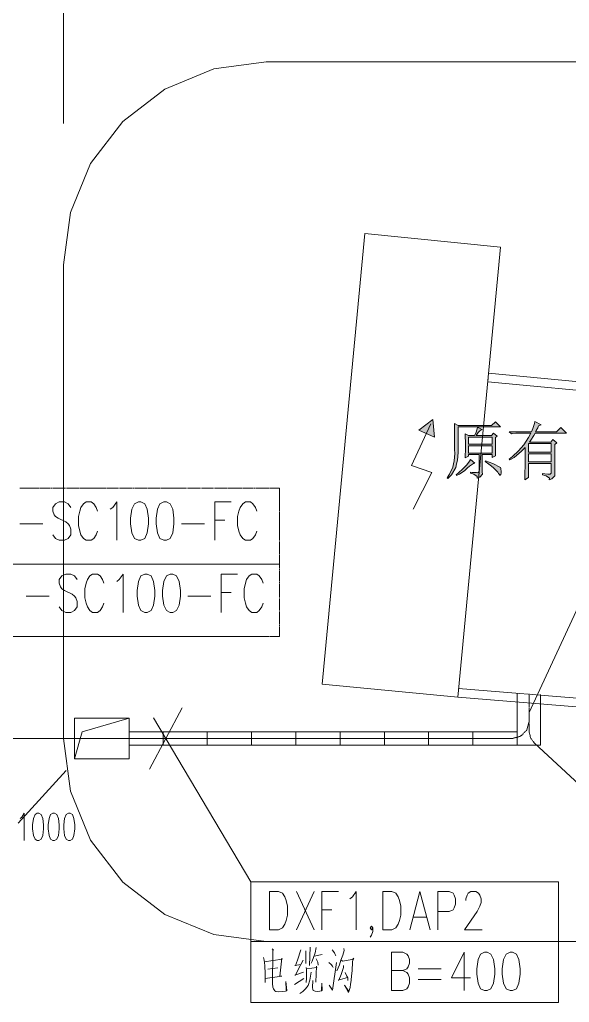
# Model space of a CAD drawing. Header units: millimetres. Extents: x -4415 to 173792, y -78716 to 47289.
# Drawn here: x 117379 to 133644, y -2392 to 26657 of the extents above; entities that cross this region are included whole.
import ezdxf

# ---------------------------------------------------------------- set-up
doc = ezdxf.new("R2010")
doc.units = ezdxf.units.MM

msp = doc.modelspace()

# ---------------------------------------------------------------- hatches: boundary and pattern name
h = msp.add_hatch(color=0)
h.dxf.hatch_style = 2
h.paths.add_polyline_path([(129608, 14841), (129653, 14318), (129194, 14518)])
h = msp.add_hatch(color=0)
h.dxf.hatch_style = 2
h.paths.add_polyline_path([(129608, 14841), (129653, 14318), (129194, 14518)])
h = msp.add_hatch(color=0)
h.dxf.hatch_style = 2
h.paths.add_polyline_path([(130248, 14506), (130248, 14553), (130244, 14660), (130241, 14719), (130350, 14660), (131345, 14660), (131455, 14769), (131609, 14616), (130350, 14616), (130350, 13987), (130354, 13862), (130332, 13632), (130306, 13526), (130281, 13420), (130153, 13204), (130051, 13094), (130028, 13109), (130101, 13219), (130195, 13425), (130215, 13523), (130236, 13619), (130252, 13833), (130248, 13950)])
h = msp.add_hatch(color=0)
h.paths.add_polyline_path([(130723, 13277), (130767, 13274), (130852, 13268), (130892, 13266), (130932, 13264), (130972, 13299), (130972, 13336), (130972, 13804), (130665, 13804), (130665, 13752), (130563, 13708), (130566, 13768), (130569, 13937), (130569, 14049), (130569, 14160), (130566, 14342), (130563, 14411), (130665, 14360), (130840, 14360), (130873, 14436), (130917, 14561), (130928, 14608), (131060, 14543), (131034, 14528), (130988, 14493), (130969, 14473), (130948, 14453), (130907, 14397), (130884, 14360), (131345, 14360), (131396, 14433), (131506, 14345), (131455, 14301), (131455, 13942), (131455, 13903), (131458, 13810), (131462, 13760), (131360, 13716), (131360, 13804), (131068, 13804), (131068, 13292), (131071, 13222), (130998, 13128), (130921, 13102), (130917, 13152), (130819, 13226), (130723, 13248)])
h.paths.add_polyline_path([(130665, 14061), (130665, 13847), (131360, 13847), (131360, 14061)])
h.paths.add_polyline_path([(130665, 14316), (130665, 14105), (131360, 14105), (131360, 14316)])
h = msp.add_hatch(color=0)
h.paths.add_polyline_path([(132852, 13241), (132914, 13230), (133008, 13219), (133042, 13219), (133074, 13219), (133107, 13252), (133107, 13284), (133107, 13541), (132434, 13541), (132434, 13124), (132325, 13058), (132329, 13120), (132332, 13596), (132332, 14009), (132230, 13900), (132007, 13717), (131887, 13644), (131864, 13666), (131966, 13746), (132144, 13912), (132218, 13998), (132294, 14084), (132438, 14302), (132508, 14433), (132106, 14433), (132058, 14433), (131970, 14422), (131930, 14412), (131864, 14477), (132522, 14477), (132563, 14568), (132613, 14719), (132625, 14777), (132808, 14675), (132735, 14646), (132709, 14594), (132665, 14510), (132647, 14477), (133268, 14477), (133393, 14602), (133560, 14433), (132632, 14433), (132592, 14360), (132508, 14229), (132464, 14170), (133093, 14170), (133151, 14243), (133276, 14149), (133210, 14097), (133210, 13234), (133210, 13175), (133130, 13088), (133049, 13058), (133052, 13102), (132954, 13175), (132852, 13205)])
h.paths.add_polyline_path([(132434, 14126), (132434, 13871), (133107, 13871), (133107, 14126)])
h.paths.add_polyline_path([(132434, 13827), (132434, 13585), (133107, 13585), (133107, 13827)])
h = msp.add_hatch(color=0)
h.dxf.hatch_style = 2
h.paths.add_polyline_path([(130723, 13657), (130848, 13547), (130808, 13533), (130694, 13456), (130621, 13394), (130548, 13332), (130390, 13226), (130306, 13182), (130291, 13204), (130361, 13259), (130489, 13376), (130548, 13438), (130606, 13500), (130694, 13610)])
h = msp.add_hatch(color=0)
h.dxf.hatch_style = 2
h.paths.add_polyline_path([(131162, 13620), (131378, 13533), (131603, 13418), (131612, 13391), (131621, 13363), (131630, 13318), (131630, 13299), (131630, 13277), (131625, 13240), (131619, 13226), (131614, 13211), (131601, 13196), (131594, 13196), (131586, 13196), (131565, 13219), (131550, 13240), (131524, 13277), (131448, 13362), (131396, 13409), (131345, 13456), (131224, 13547), (131155, 13591)])

# ---------------------------------------------------------------- linework, layer by layer
at = {"color": 0, "lineweight": 0}
for points in [[(118676, 23585), (118676, 31478)], [(118676, 23585), (118676, 31478)], [(124677, 25406), (123124, 25202), (121677, 24602), (120434, 23649), (119480, 22406), (118881, 20959), (118676, 19407)], [(139177, 25406), (124677, 25406)], [(118676, 5406), (118676, 19407)], [(130345, 6633), (134459, 6299), (135484, 15803), (131254, 16204)], [(131254, 16204), (131231, 15955)], [(131254, 16204), (131231, 15955)], [(131254, 16204), (131231, 15955)], [(130366, 6882), (134237, 6568), (135208, 15577), (131231, 15955)], [(130366, 6882), (134237, 6568), (135208, 15577), (131231, 15955)], [(128970, 13479), (129543, 14705)], [(128970, 13479), (129543, 14705)], [(128970, 13479), (129572, 13272)], [(128970, 13479), (129572, 13272)], [(129019, 12185), (129572, 13272)], [(129019, 12185), (129572, 13272)], [(117412, 12806), (117385, 12806)], [(117450, 12806), (117423, 12806)], [(117489, 12806), (117461, 12806)], [(117528, 12806), (117500, 12806)], [(117566, 12806), (117538, 12806)], [(117605, 12806), (117577, 12806)], [(117643, 12806), (117616, 12806)], [(117681, 12806), (117654, 12806)], [(117720, 12806), (117693, 12806)], [(117758, 12806), (117732, 12806)], [(117797, 12806), (117769, 12806)], [(117836, 12806), (117808, 12806)], [(117874, 12806), (117846, 12806)], [(117913, 12806), (117885, 12806)], [(117951, 12806), (117924, 12806)], [(117989, 12806), (117962, 12806)], [(118028, 12806), (118001, 12806)], [(118066, 12806), (118039, 12806)], [(118105, 12806), (118077, 12806)], [(118144, 12806), (118116, 12806)], [(118182, 12806), (118154, 12806)], [(118221, 12806), (118193, 12806)], [(118259, 12806), (118232, 12806)], [(118297, 12806), (118270, 12806)], [(118336, 12806), (118308, 12806)], [(118375, 12806), (118347, 12806)], [(118413, 12806), (118385, 12806)], [(118452, 12806), (118424, 12806)], [(118490, 12806), (118463, 12806)], [(118528, 12806), (118501, 12806)], [(118567, 12806), (118540, 12806)], [(118605, 12806), (118579, 12806)], [(118644, 12806), (118616, 12806)], [(118683, 12806), (118655, 12806)], [(118721, 12806), (118693, 12806)], [(118760, 12806), (118732, 12806)], [(118799, 12806), (118771, 12806)], [(118836, 12806), (118809, 12806)], [(118875, 12806), (118848, 12806)], [(118913, 12806), (118886, 12806)], [(118952, 12806), (118924, 12806)], [(118991, 12806), (118963, 12806)], [(119029, 12806), (119001, 12806)], [(119068, 12806), (119040, 12806)], [(119106, 12806), (119079, 12806)], [(119144, 12806), (119117, 12806)], [(119183, 12806), (119156, 12806)], [(119222, 12806), (119194, 12806)], [(119260, 12806), (119232, 12806)], [(119299, 12806), (119271, 12806)], [(119337, 12806), (119310, 12806)], [(119375, 12806), (119348, 12806)], [(119414, 12806), (119387, 12806)], [(119452, 12806), (119426, 12806)], [(119491, 12806), (119463, 12806)], [(119530, 12806), (119502, 12806)], [(119568, 12806), (119540, 12806)], [(119607, 12806), (119579, 12806)], [(119646, 12806), (119618, 12806)], [(119683, 12806), (119656, 12806)], [(119722, 12806), (119695, 12806)], [(119760, 12806), (119734, 12806)], [(119799, 12806), (119771, 12806)], [(119838, 12806), (119810, 12806)], [(119876, 12806), (119848, 12806)], [(119915, 12806), (119887, 12806)], [(119953, 12806), (119926, 12806)], [(119991, 12806), (119964, 12806)], [(120030, 12806), (120003, 12806)], [(120069, 12806), (120041, 12806)], [(120107, 12806), (120079, 12806)], [(120146, 12806), (120118, 12806)], [(120184, 12806), (120157, 12806)], [(120223, 12806), (120195, 12806)], [(120261, 12806), (120234, 12806)], [(120299, 12806), (120272, 12806)], [(120338, 12806), (120311, 12806)], [(120377, 12806), (120349, 12806)], [(120415, 12806), (120387, 12806)], [(120454, 12806), (120426, 12806)], [(120493, 12806), (120465, 12806)], [(120530, 12806), (120503, 12806)], [(120569, 12806), (120542, 12806)], [(120607, 12806), (120581, 12806)], [(120646, 12806), (120618, 12806)], [(120685, 12806), (120657, 12806)], [(120723, 12806), (120695, 12806)], [(120762, 12806), (120734, 12806)], [(120801, 12806), (120773, 12806)], [(120838, 12806), (120811, 12806)], [(120877, 12806), (120850, 12806)], [(120916, 12806), (120888, 12806)], [(120954, 12806), (120926, 12806)], [(120993, 12806), (120965, 12806)], [(121031, 12806), (121004, 12806)], [(121070, 12806), (121042, 12806)], [(121108, 12806), (121081, 12806)], [(121146, 12806), (121119, 12806)], [(121185, 12806), (121158, 12806)], [(121224, 12806), (121196, 12806)], [(121262, 12806), (121234, 12806)], [(121301, 12806), (121273, 12806)], [(121340, 12806), (121312, 12806)], [(121377, 12806), (121350, 12806)], [(121416, 12806), (121389, 12806)], [(121454, 12806), (121428, 12806)], [(121493, 12806), (121465, 12806)], [(121532, 12806), (121504, 12806)], [(121570, 12806), (121542, 12806)], [(121609, 12806), (121581, 12806)], [(121648, 12806), (121620, 12806)], [(121685, 12806), (121658, 12806)], [(121724, 12806), (121697, 12806)], [(121763, 12806), (121736, 12806)], [(121801, 12806), (121773, 12806)], [(121840, 12806), (121812, 12806)], [(121878, 12806), (121851, 12806)], [(121917, 12806), (121889, 12806)], [(121955, 12806), (121928, 12806)], [(121993, 12806), (121966, 12806)], [(122032, 12806), (122005, 12806)], [(122071, 12806), (122043, 12806)], [(122109, 12806), (122081, 12806)], [(122148, 12806), (122120, 12806)], [(122187, 12806), (122159, 12806)], [(122225, 12806), (122197, 12806)], [(122263, 12806), (122236, 12806)], [(122301, 12806), (122275, 12806)], [(122340, 12806), (122313, 12806)], [(122379, 12806), (122351, 12806)], [(122417, 12806), (122389, 12806)], [(122456, 12806), (122428, 12806)], [(122495, 12806), (122467, 12806)], [(122532, 12806), (122505, 12806)], [(122571, 12806), (122544, 12806)], [(122609, 12806), (122583, 12806)], [(122648, 12806), (122620, 12806)], [(122687, 12806), (122659, 12806)], [(122725, 12806), (122698, 12806)], [(122764, 12806), (122736, 12806)], [(122803, 12806), (122775, 12806)], [(122840, 12806), (122813, 12806)], [(122879, 12806), (122852, 12806)], [(122918, 12806), (122890, 12806)], [(122956, 12806), (122928, 12806)], [(122995, 12806), (122967, 12806)], [(123034, 12806), (123006, 12806)], [(123072, 12806), (123044, 12806)], [(123110, 12806), (123083, 12806)], [(123148, 12806), (123122, 12806)], [(123187, 12806), (123160, 12806)], [(123226, 12806), (123198, 12806)], [(123264, 12806), (123236, 12806)], [(123303, 12806), (123275, 12806)], [(123342, 12806), (123314, 12806)], [(123379, 12806), (123352, 12806)], [(123418, 12806), (123391, 12806)], [(123456, 12806), (123430, 12806)], [(123495, 12806), (123467, 12806)], [(123534, 12806), (123506, 12806)], [(123572, 12806), (123545, 12806)], [(123611, 12806), (123583, 12806)], [(123650, 12806), (123622, 12806)], [(123687, 12806), (123660, 12806)], [(123726, 12806), (123699, 12806)], [(123765, 12806), (123738, 12806)], [(123803, 12806), (123775, 12806)], [(123842, 12806), (123814, 12806)], [(123881, 12806), (123853, 12806)], [(123919, 12806), (123891, 12806)], [(123957, 12806), (123930, 12806)], [(123995, 12806), (123969, 12806)], [(124034, 12806), (124007, 12806)], [(124073, 12806), (124045, 12806)], [(124111, 12806), (124083, 12806)], [(124150, 12806), (124122, 12806)], [(124189, 12806), (124161, 12806)], [(124227, 12806), (124199, 12806)], [(124265, 12806), (124238, 12806)], [(124303, 12806), (124277, 12806)], [(124342, 12806), (124315, 12806)], [(124381, 12806), (124353, 12806)], [(124419, 12806), (124391, 12806)], [(124458, 12806), (124430, 12806)], [(124497, 12806), (124469, 12806)], [(124534, 12806), (124507, 12806)], [(124573, 12806), (124546, 12806)], [(124612, 12806), (124585, 12806)], [(124650, 12806), (124622, 12806)], [(124689, 12806), (124661, 12806)], [(124728, 12806), (124700, 12806)], [(124766, 12806), (124738, 12806)], [(124805, 12806), (124777, 12806)], [(124842, 12806), (124816, 12806)], [(124881, 12806), (124854, 12806)], [(124920, 12806), (124892, 12806)], [(124958, 12806), (124930, 12806)], [(124997, 12806), (124969, 12806)], [(125036, 12806), (125008, 12806)], [(125067, 12806), (125046, 12806)], [(125067, 12777), (125067, 12806)], [(125067, 12738), (125067, 12766)], [(125067, 12700), (125067, 12727)], [(125067, 12662), (125067, 12689)], [(125067, 12623), (125067, 12651)], [(125067, 12585), (125067, 12612)], [(125067, 12546), (125067, 12574)], [(125067, 12507), (125067, 12535)], [(125067, 12469), (125067, 12496)], [(118893, 12239), (118817, 12346), (118704, 12401), (118553, 12401), (118440, 12346), (118365, 12239), (118365, 12131), (118402, 12023), (118440, 11969), (118515, 11916), (118742, 11808), (118817, 11755), (118854, 11700), (118893, 11593), (118893, 11432), (118817, 11323), (118704, 11269), (118553, 11269), (118440, 11323), (118365, 11432)], [(119684, 12131), (119647, 12239), (119571, 12346), (119495, 12401), (119345, 12401), (119270, 12346), (119194, 12239), (119156, 12131), (119118, 11969), (119118, 11700), (119156, 11539), (119194, 11432), (119270, 11323), (119345, 11269), (119495, 11269), (119571, 11323), (119647, 11432), (119684, 11539)], [(120061, 12185), (120136, 12239), (120250, 12401), (120250, 11269)], [(123152, 11269), (123152, 12401), (123642, 12401)], [(124396, 12131), (124358, 12239), (124283, 12346), (124207, 12401), (124057, 12401), (123981, 12346), (123906, 12239), (123868, 12131), (123830, 11969), (123830, 11700), (123868, 11539), (123906, 11432), (123981, 11323), (124057, 11269), (124207, 11269), (124283, 11323), (124358, 11432), (124396, 11539)], [(125067, 12431), (125067, 12458)], [(125067, 12392), (125067, 12419)], [(125067, 12354), (125067, 12381)], [(125067, 12315), (125067, 12343)], [(125067, 12276), (125067, 12304)], [(125067, 12238), (125067, 12266)], [(125067, 12199), (125067, 12227)], [(125067, 12162), (125067, 12188)], [(125067, 12123), (125067, 12150)], [(125067, 12084), (125067, 12111)], [(125067, 12046), (125067, 12074)], [(125067, 12007), (125067, 12035)], [(125067, 11968), (125067, 11996)], [(125067, 11930), (125067, 11958)], [(125067, 11891), (125067, 11919)], [(117385, 11755), (118063, 11755)], [(122172, 11755), (122850, 11755)], [(123152, 11862), (123453, 11862)], [(125067, 11853), (125067, 11880)], [(125067, 11815), (125067, 11842)], [(125067, 11776), (125067, 11803)], [(125067, 11738), (125067, 11765)], [(125067, 11699), (125067, 11727)], [(125067, 11660), (125067, 11688)], [(125067, 11622), (125067, 11650)], [(125067, 11584), (125067, 11611)], [(125067, 11545), (125067, 11572)], [(125067, 11507), (125067, 11534)], [(125067, 11468), (125067, 11496)], [(125067, 11429), (125067, 11457)], [(125067, 11391), (125067, 11419)], [(125067, 11352), (125067, 11380)], [(125067, 11313), (125067, 11341)], [(125067, 11276), (125067, 11303)], [(125067, 11237), (125067, 11264)], [(125067, 11199), (125067, 11225)], [(125067, 11160), (125067, 11188)], [(125067, 11121), (125067, 11149)], [(125067, 11083), (125067, 11111)], [(125067, 11044), (125067, 11072)], [(125067, 11006), (125067, 11033)], [(125067, 10968), (125067, 10995)], [(125067, 10929), (125067, 10956)], [(125067, 10891), (125067, 10918)], [(125067, 10852), (125067, 10880)], [(125067, 10813), (125067, 10841)], [(125067, 10775), (125067, 10803)], [(125067, 10736), (125067, 10764)], [(122723, 10560), (113618, 10560)], [(113618, 10560), (125067, 10560)], [(125067, 10698), (125067, 10725)], [(125067, 10660), (125067, 10687)], [(125067, 10621), (125067, 10649)], [(125067, 10582), (125067, 10610)], [(125067, 10544), (125067, 10572)], [(125067, 10505), (125067, 10533)], [(125067, 10467), (125067, 10494)], [(119081, 10105), (119006, 10212), (118893, 10266), (118742, 10266), (118629, 10212), (118553, 10105), (118553, 9996), (118591, 9889), (118629, 9835), (118704, 9782), (118931, 9673), (119006, 9620), (119043, 9566), (119081, 9458), (119081, 9296), (119006, 9189), (118893, 9135), (118742, 9135), (118629, 9189), (118553, 9296)], [(119872, 9996), (119835, 10105), (119759, 10212), (119684, 10266), (119533, 10266), (119458, 10212), (119383, 10105), (119345, 9996), (119307, 9835), (119307, 9566), (119345, 9405), (119383, 9296), (119458, 9189), (119533, 9135), (119684, 9135), (119759, 9189), (119835, 9296), (119872, 9405)], [(120250, 10051), (120325, 10105), (120438, 10266), (120438, 9135)], [(123341, 9135), (123341, 10266), (123830, 10266)], [(124585, 9996), (124546, 10105), (124471, 10212), (124396, 10266), (124246, 10266), (124169, 10212), (124094, 10105), (124057, 9996), (124019, 9835), (124019, 9566), (124057, 9405), (124094, 9296), (124169, 9189), (124246, 9135), (124396, 9135), (124471, 9189), (124546, 9296), (124585, 9405)], [(125067, 10429), (125067, 10456)], [(125067, 10390), (125067, 10417)], [(125067, 10352), (125067, 10378)], [(125067, 10313), (125067, 10341)], [(125067, 10274), (125067, 10302)], [(125067, 10236), (125067, 10264)], [(125067, 10197), (125067, 10225)], [(125067, 10159), (125067, 10186)], [(125067, 10121), (125067, 10148)], [(125067, 10082), (125067, 10109)], [(125067, 10044), (125067, 10071)], [(125067, 10005), (125067, 10033)], [(125067, 9966), (125067, 9994)], [(125067, 9928), (125067, 9956)], [(125067, 9889), (125067, 9917)], [(125067, 9851), (125067, 9878)], [(117574, 9620), (118252, 9620)], [(122360, 9620), (123039, 9620)], [(123341, 9728), (123642, 9728)], [(125067, 9813), (125067, 9840)], [(125067, 9774), (125067, 9801)], [(125067, 9735), (125067, 9763)], [(125067, 9697), (125067, 9725)], [(125067, 9658), (125067, 9686)], [(125067, 9620), (125067, 9647)], [(125067, 9582), (125067, 9609)], [(132451, 6179), (134166, 9849)], [(125067, 9543), (125067, 9570)], [(125067, 9505), (125067, 9531)], [(125067, 9466), (125067, 9494)], [(125067, 9427), (125067, 9455)], [(125067, 9389), (125067, 9417)], [(125067, 9350), (125067, 9378)], [(125067, 9311), (125067, 9339)], [(125067, 9274), (125067, 9301)], [(125067, 9235), (125067, 9262)], [(125067, 9197), (125067, 9223)], [(125067, 9158), (125067, 9186)], [(125067, 9119), (125067, 9147)], [(125067, 9081), (125067, 9109)], [(125067, 9042), (125067, 9070)], [(125067, 9004), (125067, 9031)], [(125067, 8966), (125067, 8993)], [(125067, 8927), (125067, 8954)], [(125067, 8888), (125067, 8916)], [(125067, 8850), (125067, 8878)], [(125067, 8811), (125067, 8839)], [(125067, 8773), (125067, 8800)], [(125067, 8734), (125067, 8762)], [(125067, 8696), (125067, 8723)], [(122723, 8426), (113618, 8426)], [(113618, 8426), (124629, 8426)], [(117385, 8426), (117412, 8426)], [(117423, 8426), (117450, 8426)], [(117461, 8426), (117489, 8426)], [(117500, 8426), (117528, 8426)], [(117538, 8426), (117566, 8426)], [(117577, 8426), (117605, 8426)], [(117616, 8426), (117643, 8426)], [(117654, 8426), (117681, 8426)], [(117693, 8426), (117720, 8426)], [(117732, 8426), (117758, 8426)], [(117769, 8426), (117797, 8426)], [(117808, 8426), (117836, 8426)], [(117846, 8426), (117874, 8426)], [(117885, 8426), (117913, 8426)], [(117924, 8426), (117951, 8426)], [(117962, 8426), (117989, 8426)], [(118001, 8426), (118028, 8426)], [(118039, 8426), (118066, 8426)], [(118077, 8426), (118105, 8426)], [(118116, 8426), (118144, 8426)], [(118154, 8426), (118182, 8426)], [(118193, 8426), (118221, 8426)], [(118232, 8426), (118259, 8426)], [(118270, 8426), (118297, 8426)], [(118308, 8426), (118336, 8426)], [(118347, 8426), (118375, 8426)], [(118385, 8426), (118413, 8426)], [(118424, 8426), (118452, 8426)], [(118463, 8426), (118490, 8426)], [(118501, 8426), (118528, 8426)], [(118540, 8426), (118567, 8426)], [(118579, 8426), (118605, 8426)], [(118616, 8426), (118644, 8426)], [(118655, 8426), (118683, 8426)], [(118693, 8426), (118721, 8426)], [(118732, 8426), (118760, 8426)], [(118771, 8426), (118799, 8426)], [(118809, 8426), (118836, 8426)], [(118848, 8426), (118875, 8426)], [(118886, 8426), (118913, 8426)], [(118924, 8426), (118952, 8426)], [(118963, 8426), (118991, 8426)], [(119001, 8426), (119029, 8426)], [(119040, 8426), (119068, 8426)], [(119079, 8426), (119106, 8426)], [(119117, 8426), (119144, 8426)], [(119156, 8426), (119183, 8426)], [(119194, 8426), (119222, 8426)], [(119232, 8426), (119260, 8426)], [(119271, 8426), (119299, 8426)], [(119310, 8426), (119337, 8426)], [(119348, 8426), (119375, 8426)], [(119387, 8426), (119414, 8426)], [(119426, 8426), (119452, 8426)], [(119463, 8426), (119491, 8426)], [(119502, 8426), (119530, 8426)], [(119540, 8426), (119568, 8426)], [(119579, 8426), (119607, 8426)], [(119618, 8426), (119646, 8426)], [(119656, 8426), (119683, 8426)], [(119695, 8426), (119722, 8426)], [(119734, 8426), (119760, 8426)], [(119771, 8426), (119799, 8426)], [(119810, 8426), (119838, 8426)], [(119848, 8426), (119876, 8426)], [(119887, 8426), (119915, 8426)], [(119926, 8426), (119953, 8426)], [(119964, 8426), (119991, 8426)], [(120003, 8426), (120030, 8426)], [(120041, 8426), (120069, 8426)], [(120079, 8426), (120107, 8426)], [(120118, 8426), (120146, 8426)], [(120157, 8426), (120184, 8426)], [(120195, 8426), (120223, 8426)], [(120234, 8426), (120261, 8426)], [(120272, 8426), (120299, 8426)], [(120311, 8426), (120338, 8426)], [(120349, 8426), (120377, 8426)], [(120387, 8426), (120415, 8426)], [(120426, 8426), (120454, 8426)], [(120465, 8426), (120493, 8426)], [(120503, 8426), (120530, 8426)], [(120542, 8426), (120569, 8426)], [(120581, 8426), (120607, 8426)], [(120618, 8426), (120646, 8426)], [(120657, 8426), (120685, 8426)], [(120695, 8426), (120723, 8426)], [(120734, 8426), (120762, 8426)], [(120773, 8426), (120801, 8426)], [(120811, 8426), (120838, 8426)], [(120850, 8426), (120877, 8426)], [(120888, 8426), (120916, 8426)], [(120926, 8426), (120954, 8426)], [(120965, 8426), (120993, 8426)], [(121004, 8426), (121031, 8426)], [(121042, 8426), (121070, 8426)], [(121081, 8426), (121108, 8426)], [(121119, 8426), (121146, 8426)], [(121158, 8426), (121185, 8426)], [(121196, 8426), (121224, 8426)], [(121234, 8426), (121262, 8426)], [(121273, 8426), (121301, 8426)], [(121312, 8426), (121340, 8426)], [(121350, 8426), (121377, 8426)], [(121389, 8426), (121416, 8426)], [(121428, 8426), (121454, 8426)], [(121465, 8426), (121493, 8426)], [(121504, 8426), (121532, 8426)], [(121542, 8426), (121570, 8426)], [(121581, 8426), (121609, 8426)], [(121620, 8426), (121648, 8426)], [(121658, 8426), (121685, 8426)], [(121697, 8426), (121724, 8426)], [(121736, 8426), (121763, 8426)], [(121773, 8426), (121801, 8426)], [(121812, 8426), (121840, 8426)], [(121851, 8426), (121878, 8426)], [(121889, 8426), (121917, 8426)], [(121928, 8426), (121955, 8426)], [(121966, 8426), (121993, 8426)], [(122005, 8426), (122032, 8426)], [(122043, 8426), (122071, 8426)], [(122081, 8426), (122109, 8426)], [(122120, 8426), (122148, 8426)], [(122159, 8426), (122187, 8426)], [(122197, 8426), (122225, 8426)], [(122236, 8426), (122263, 8426)], [(122275, 8426), (122301, 8426)], [(122313, 8426), (122340, 8426)], [(122351, 8426), (122379, 8426)], [(122389, 8426), (122417, 8426)], [(122428, 8426), (122456, 8426)], [(122467, 8426), (122495, 8426)], [(122505, 8426), (122532, 8426)], [(122544, 8426), (122571, 8426)], [(122583, 8426), (122609, 8426)], [(122620, 8426), (122648, 8426)], [(122659, 8426), (122687, 8426)], [(122698, 8426), (122725, 8426)], [(122736, 8426), (122764, 8426)], [(122775, 8426), (122803, 8426)], [(122813, 8426), (122840, 8426)], [(122852, 8426), (122879, 8426)], [(122890, 8426), (122918, 8426)], [(122928, 8426), (122956, 8426)], [(122967, 8426), (122995, 8426)], [(123006, 8426), (123034, 8426)], [(123044, 8426), (123072, 8426)], [(123083, 8426), (123110, 8426)], [(123122, 8426), (123148, 8426)], [(123160, 8426), (123187, 8426)], [(123198, 8426), (123226, 8426)], [(123236, 8426), (123264, 8426)], [(123275, 8426), (123303, 8426)], [(123314, 8426), (123342, 8426)], [(123352, 8426), (123379, 8426)], [(123391, 8426), (123418, 8426)], [(123430, 8426), (123456, 8426)], [(123467, 8426), (123495, 8426)], [(123506, 8426), (123534, 8426)], [(123545, 8426), (123572, 8426)], [(123583, 8426), (123611, 8426)], [(123622, 8426), (123650, 8426)], [(123660, 8426), (123687, 8426)], [(123699, 8426), (123726, 8426)], [(123738, 8426), (123765, 8426)], [(123775, 8426), (123803, 8426)], [(123814, 8426), (123842, 8426)], [(123853, 8426), (123881, 8426)], [(123891, 8426), (123919, 8426)], [(123930, 8426), (123957, 8426)], [(123969, 8426), (123995, 8426)], [(124007, 8426), (124034, 8426)], [(124045, 8426), (124073, 8426)], [(124083, 8426), (124111, 8426)], [(124122, 8426), (124150, 8426)], [(124161, 8426), (124189, 8426)], [(124199, 8426), (124227, 8426)], [(124238, 8426), (124265, 8426)], [(124277, 8426), (124303, 8426)], [(124315, 8426), (124342, 8426)], [(124353, 8426), (124381, 8426)], [(124391, 8426), (124419, 8426)], [(124430, 8426), (124458, 8426)], [(124469, 8426), (124497, 8426)], [(124507, 8426), (124534, 8426)], [(124546, 8426), (124573, 8426)], [(124585, 8426), (124612, 8426)], [(124622, 8426), (124650, 8426)], [(124661, 8426), (124689, 8426)], [(124700, 8426), (124728, 8426)], [(124738, 8426), (124766, 8426)], [(124777, 8426), (124805, 8426)], [(124816, 8426), (124842, 8426)], [(124854, 8426), (124881, 8426)], [(124892, 8426), (124920, 8426)], [(124930, 8426), (124958, 8426)], [(124969, 8426), (124997, 8426)], [(125008, 8426), (125036, 8426)], [(125046, 8426), (125067, 8426), (125067, 8454)], [(125067, 8658), (125067, 8685)], [(125067, 8619), (125067, 8647)], [(125067, 8580), (125067, 8608)], [(125067, 8542), (125067, 8570)], [(125067, 8503), (125067, 8531)], [(125067, 8464), (125067, 8492)], [(132101, 6725), (132101, 5607)], [(132451, 6725), (132451, 6704)], [(132451, 6693), (132451, 6666)], [(132791, 6709), (132791, 5206)], [(132451, 6655), (132451, 6628)], [(132451, 6616), (132451, 6589)], [(132451, 6578), (132451, 6550)], [(132451, 6540), (132451, 6512)], [(132451, 6501), (132451, 6473)], [(132451, 6462), (132451, 6434)], [(132451, 6424), (132451, 6397)], [(122184, 6313), (121220, 4500)], [(132451, 6385), (132451, 6358)], [(132451, 6346), (132451, 6320)], [(132451, 6309), (132451, 6281)], [(132451, 6270), (132451, 6242)], [(132451, 6232), (132451, 6204)], [(132451, 6193), (132451, 6165)], [(132451, 6154), (132451, 6126)], [(132451, 6116), (132451, 6089)], [(119232, 5600), (120615, 6008)], [(124220, 1171), (121335, 6023)], [(132427, 5815), (132434, 5842)], [(132436, 5853), (132444, 5879)], [(132447, 5890), (132451, 5906)], [(132451, 6077), (132451, 6050)], [(132451, 6039), (132451, 6011)], [(132451, 6001), (132451, 5973)], [(132451, 5962), (132451, 5934)], [(132451, 5923), (132451, 5896)], [(132451, 5885), (132451, 5857)], [(132451, 5846), (132451, 5819)], [(118999, 4804), (119232, 5600)], [(120615, 5607), (132101, 5607)], [(121621, 5607), (121621, 5206)], [(122930, 5607), (122930, 5206)], [(122930, 5607), (122930, 5206)], [(124241, 5607), (124241, 5206)], [(125551, 5607), (125551, 5206)], [(126861, 5607), (126861, 5206)], [(128171, 5607), (128171, 5206)], [(129481, 5607), (129481, 5206)], [(130791, 5607), (130791, 5206)], [(132101, 5607), (132101, 5206)], [(132228, 5501), (132247, 5520)], [(132256, 5527), (132275, 5548)], [(132283, 5555), (132302, 5575)], [(132310, 5582), (132329, 5601)], [(132338, 5610), (132357, 5629)], [(132364, 5637), (132384, 5656)], [(132387, 5667), (132394, 5694)], [(132397, 5703), (132404, 5730)], [(132406, 5741), (132414, 5768)], [(132417, 5779), (132423, 5805)], [(132451, 5808), (132451, 5781)], [(132451, 5769), (132451, 5742)], [(132451, 5731), (132451, 5703)], [(132451, 5693), (132451, 5665)], [(132451, 5654), (132451, 5634)], [(132451, 5634), (132457, 5608)], [(132459, 5597), (132464, 5570)], [(132466, 5560), (132472, 5533)], [(132474, 5522), (132480, 5495)], [(108876, 5406), (131951, 5406)], [(118676, 5406), (118881, 3853), (119480, 2406), (120434, 1163), (121677, 209), (123124, -390), (124677, -595)], [(131951, 5406), (131967, 5410)], [(131978, 5414), (132005, 5421)], [(132015, 5423), (132041, 5431)], [(132052, 5434), (132079, 5440)], [(132090, 5444), (132116, 5450)], [(132127, 5453), (132153, 5461)], [(132164, 5463), (132190, 5470)], [(132201, 5474), (132221, 5493)], [(132482, 5484), (132488, 5458)], [(132490, 5446), (132493, 5433), (132501, 5421)], [(132507, 5412), (132523, 5390)], [(132530, 5381), (132546, 5359)], [(132552, 5350), (132568, 5328)], [(132575, 5318), (132590, 5297)], [(132596, 5287), (132611, 5266)], [(132611, 5266), (137257, 975)], [(120615, 5206), (132791, 5206)], [(117335, 2909), (118751, 4458)], [(117394, 3043), (117441, 3082), (117510, 3197), (117510, 2390)], [(125566, -246), (126093, 884)], [(125566, 884), (126093, -246)], [(126319, -246), (126319, 884), (126810, 884)], [(127149, 670), (127224, 723), (127337, 884), (127337, -246)], [(128921, -246), (129222, 884), (129524, -246)], [(129749, -246), (129749, 884), (130089, 884), (130202, 831), (130240, 777), (130277, 670), (130277, 508), (130240, 400), (130202, 347), (130089, 293), (129749, 293)], [(130579, 616), (130579, 670), (130617, 777), (130654, 831), (130729, 884), (130881, 884), (130956, 831), (130993, 777), (131031, 670), (131031, 561), (130993, 454), (130918, 293), (130542, -246), (131069, -246)], [(126319, 347), (126621, 347)], [(129033, 131), (129410, 131)], [(127828, -192), (127789, -246), (127752, -192), (127789, -139), (127828, -192), (127828, -300), (127789, -407), (127752, -462)], [(124220, -595), (133325, -595)], [(139177, -595), (124677, -595)], [(124855, -806), (124886, -850), (124870, -840), (124870, -1104), (124863, -1622), (124863, -1831), (124870, -1942), (124894, -1997), (124925, -2052), (124964, -2074), (125048, -2085), (125241, -2063), (125272, -2052), (125288, -2041), (125257, -1777), (125264, -2030)], [(125704, -840), (125603, -1148), (125542, -1302), (125519, -1302), (125697, -1269), (125766, -1148), (125620, -1424), (125542, -1589), (125519, -1589), (125782, -1501)], [(125974, -762), (125951, -1302)], [(126152, -773), (126121, -928), (126075, -1070), (126036, -1170), (126005, -1236)], [(126622, -840), (126700, -928), (126715, -982), (126731, -1016)], [(126970, -796), (126978, -861), (126939, -993), (126885, -1148), (126847, -1280), (126808, -1369), (126769, -1457)], [(124593, -1070), (124616, -1148), (124631, -1302), (124639, -1545), (124639, -1566), (124647, -1809), (124639, -1688), (125133, -1622), (125079, -1622), (125141, -1082), (125148, -1114), (124616, -1192)], [(125850, -872), (125843, -1247)], [(126090, -1026), (126329, -982)], [(126152, -1104), (126206, -1203), (126213, -1292)], [(126900, -1148), (126931, -1170), (127271, -1114), (127247, -1082), (127232, -1192), (127217, -1457), (127201, -1610), (127186, -1732), (127186, -1743), (127171, -1853), (127155, -1953), (127132, -2041), (127109, -2096), (126993, -1886), (127116, -2074)], [(128382, -2043), (128382, -913), (128721, -913), (128834, -966), (128872, -1020), (128910, -1128), (128910, -1236), (128872, -1343), (128834, -1397), (128721, -1451)], [(130531, -913), (130153, -1666), (130719, -1666)], [(130531, -913), (130531, -2043)], [(124724, -1413), (125017, -1369)], [(125858, -1357), (125866, -1413), (125866, -1655), (125866, -1677), (125858, -1809)], [(125874, -1401), (126175, -1357), (126160, -1324), (126143, -1798)], [(126530, -1214), (126600, -1269), (126637, -1324), (126653, -1357)], [(126537, -1886), (126637, -2030), (126753, -1214)], [(126961, -1302), (126961, -1357), (126893, -1566), (126823, -1732), (126799, -1732), (127077, -1655)], [(128382, -1451), (128721, -1451), (128834, -1505), (128872, -1559), (128910, -1666), (128910, -1828), (128872, -1936), (128834, -1989), (128721, -2043), (128382, -2043)], [(129173, -1397), (129852, -1397)], [(125511, -1865), (125789, -1688)], [(126005, -1501), (125966, -1732), (125913, -1897), (125835, -1997), (125758, -2074), (125673, -2129)], [(127009, -1512), (127062, -1622), (127085, -1666), (127093, -1743)], [(129173, -1720), (129852, -1720)], [(126051, -1743), (126044, -1953), (126051, -2008), (126067, -2041), (126121, -2063), (126191, -2074), (126259, -2063), (126306, -2052), (126329, -2030), (126322, -1821), (126314, -2030)], [(124220, -2392), (133325, -2392)]]:
    msp.add_lwpolyline(points, dxfattribs=at)
for points in [[(127595, 20334), (131609, 19930), (130345, 6633), (126329, 7014)], [(129608, 14841), (129653, 14318), (129194, 14518)], [(129608, 14841), (129653, 14318), (129194, 14518)], [(130248, 14506), (130248, 14553), (130244, 14660), (130241, 14719), (130350, 14660), (131345, 14660), (131455, 14769), (131609, 14616), (130350, 14616), (130350, 13987), (130354, 13862), (130332, 13632), (130306, 13526), (130281, 13420), (130153, 13204), (130051, 13094), (130028, 13109), (130101, 13219), (130195, 13425), (130215, 13523), (130236, 13619), (130252, 13833), (130248, 13950)], [(130723, 13277), (130767, 13274), (130852, 13268), (130892, 13266), (130932, 13264), (130972, 13299), (130972, 13336), (130972, 13804), (130665, 13804), (130665, 13752), (130563, 13708), (130566, 13768), (130569, 13937), (130569, 14049), (130569, 14160), (130566, 14342), (130563, 14411), (130665, 14360), (130840, 14360), (130873, 14436), (130917, 14561), (130928, 14608), (131060, 14543), (131034, 14528), (130988, 14493), (130969, 14473), (130948, 14453), (130907, 14397), (130884, 14360), (131345, 14360), (131396, 14433), (131506, 14345), (131455, 14301), (131455, 13942), (131455, 13903), (131458, 13810), (131462, 13760), (131360, 13716), (131360, 13804), (131068, 13804), (131068, 13292), (131071, 13222), (130998, 13128), (130921, 13102), (130917, 13152), (130819, 13226), (130723, 13248)], [(132852, 13241), (132914, 13230), (133008, 13219), (133042, 13219), (133074, 13219), (133107, 13252), (133107, 13284), (133107, 13541), (132434, 13541), (132434, 13124), (132325, 13058), (132329, 13120), (132332, 13596), (132332, 14009), (132230, 13900), (132007, 13717), (131887, 13644), (131864, 13666), (131966, 13746), (132144, 13912), (132218, 13998), (132294, 14084), (132438, 14302), (132508, 14433), (132106, 14433), (132058, 14433), (131970, 14422), (131930, 14412), (131864, 14477), (132522, 14477), (132563, 14568), (132613, 14719), (132625, 14777), (132808, 14675), (132735, 14646), (132709, 14594), (132665, 14510), (132647, 14477), (133268, 14477), (133393, 14602), (133560, 14433), (132632, 14433), (132592, 14360), (132508, 14229), (132464, 14170), (133093, 14170), (133151, 14243), (133276, 14149), (133210, 14097), (133210, 13234), (133210, 13175), (133130, 13088), (133049, 13058), (133052, 13102), (132954, 13175), (132852, 13205)], [(130665, 14316), (130665, 14105), (131360, 14105), (131360, 14316)], [(130665, 14061), (130665, 13847), (131360, 13847), (131360, 14061)], [(132434, 14126), (132434, 13871), (133107, 13871), (133107, 14126)], [(130723, 13657), (130848, 13547), (130808, 13533), (130694, 13456), (130621, 13394), (130548, 13332), (130390, 13226), (130306, 13182), (130291, 13204), (130361, 13259), (130489, 13376), (130548, 13438), (130606, 13500), (130694, 13610)], [(132434, 13827), (132434, 13585), (133107, 13585), (133107, 13827)], [(131162, 13620), (131378, 13533), (131603, 13418), (131612, 13391), (131621, 13363), (131630, 13318), (131630, 13299), (131630, 13277), (131625, 13240), (131619, 13226), (131614, 13211), (131601, 13196), (131594, 13196), (131586, 13196), (131565, 13219), (131550, 13240), (131524, 13277), (131448, 13362), (131396, 13409), (131345, 13456), (131224, 13547), (131155, 13591)], [(120891, 12401), (120777, 12346), (120702, 12185), (120664, 11916), (120664, 11755), (120702, 11485), (120777, 11323), (120891, 11269), (120966, 11269), (121079, 11323), (121154, 11485), (121191, 11755), (121191, 11916), (121154, 12185), (121079, 12346), (120966, 12401)], [(121644, 12401), (121531, 12346), (121455, 12185), (121418, 11916), (121418, 11755), (121455, 11485), (121531, 11323), (121644, 11269), (121720, 11269), (121832, 11323), (121908, 11485), (121946, 11755), (121946, 11916), (121908, 12185), (121832, 12346), (121720, 12401)], [(121079, 10266), (120966, 10212), (120891, 10051), (120852, 9782), (120852, 9620), (120891, 9350), (120966, 9189), (121079, 9135), (121154, 9135), (121268, 9189), (121343, 9350), (121380, 9620), (121380, 9782), (121343, 10051), (121268, 10212), (121154, 10266)], [(121832, 10266), (121720, 10212), (121644, 10051), (121607, 9782), (121607, 9620), (121644, 9350), (121720, 9189), (121832, 9135), (121908, 9135), (122021, 9189), (122096, 9350), (122134, 9620), (122134, 9782), (122096, 10051), (122021, 10212), (121908, 10266)], [(118999, 6008), (120615, 6008), (120615, 4804), (118999, 4804)], [(117902, 3197), (117834, 3158), (117787, 3043), (117764, 2851), (117764, 2735), (117787, 2543), (117834, 2428), (117902, 2390), (117948, 2390), (118018, 2428), (118064, 2543), (118087, 2735), (118087, 2851), (118064, 3043), (118018, 3158), (117948, 3197)], [(118364, 3197), (118295, 3158), (118249, 3043), (118225, 2851), (118225, 2735), (118249, 2543), (118295, 2428), (118364, 2390), (118410, 2390), (118480, 2428), (118526, 2543), (118548, 2735), (118548, 2851), (118526, 3043), (118480, 3158), (118410, 3197)], [(118825, 3197), (118756, 3158), (118709, 3043), (118687, 2851), (118687, 2735), (118709, 2543), (118756, 2428), (118825, 2390), (118872, 2390), (118940, 2428), (118986, 2543), (119010, 2735), (119010, 2851), (118986, 3043), (118940, 3158), (118872, 3197)], [(124220, 1171), (133325, 1171), (133325, -2392), (124220, -2392)], [(124774, -246), (124774, 884), (125038, 884), (125152, 831), (125227, 723), (125264, 616), (125302, 454), (125302, 185), (125264, 24), (125227, -84), (125152, -192), (125038, -246)], [(128128, -246), (128128, 884), (128392, 884), (128506, 831), (128581, 723), (128619, 616), (128656, 454), (128656, 185), (128619, 24), (128581, -84), (128506, -192), (128392, -246)], [(131133, -913), (131020, -966), (130945, -1128), (130908, -1397), (130908, -1559), (130945, -1828), (131020, -1989), (131133, -2043), (131209, -2043), (131322, -1989), (131397, -1828), (131435, -1559), (131435, -1397), (131397, -1128), (131322, -966), (131209, -913)], [(131888, -913), (131774, -966), (131699, -1128), (131661, -1397), (131661, -1559), (131699, -1828), (131774, -1989), (131888, -2043), (131963, -2043), (132076, -1989), (132151, -1828), (132189, -1559), (132189, -1397), (132151, -1128), (132076, -966), (131963, -913)]]:
    msp.add_lwpolyline(points, close=True, dxfattribs=at)

doc.saveas('drawing.dxf')
